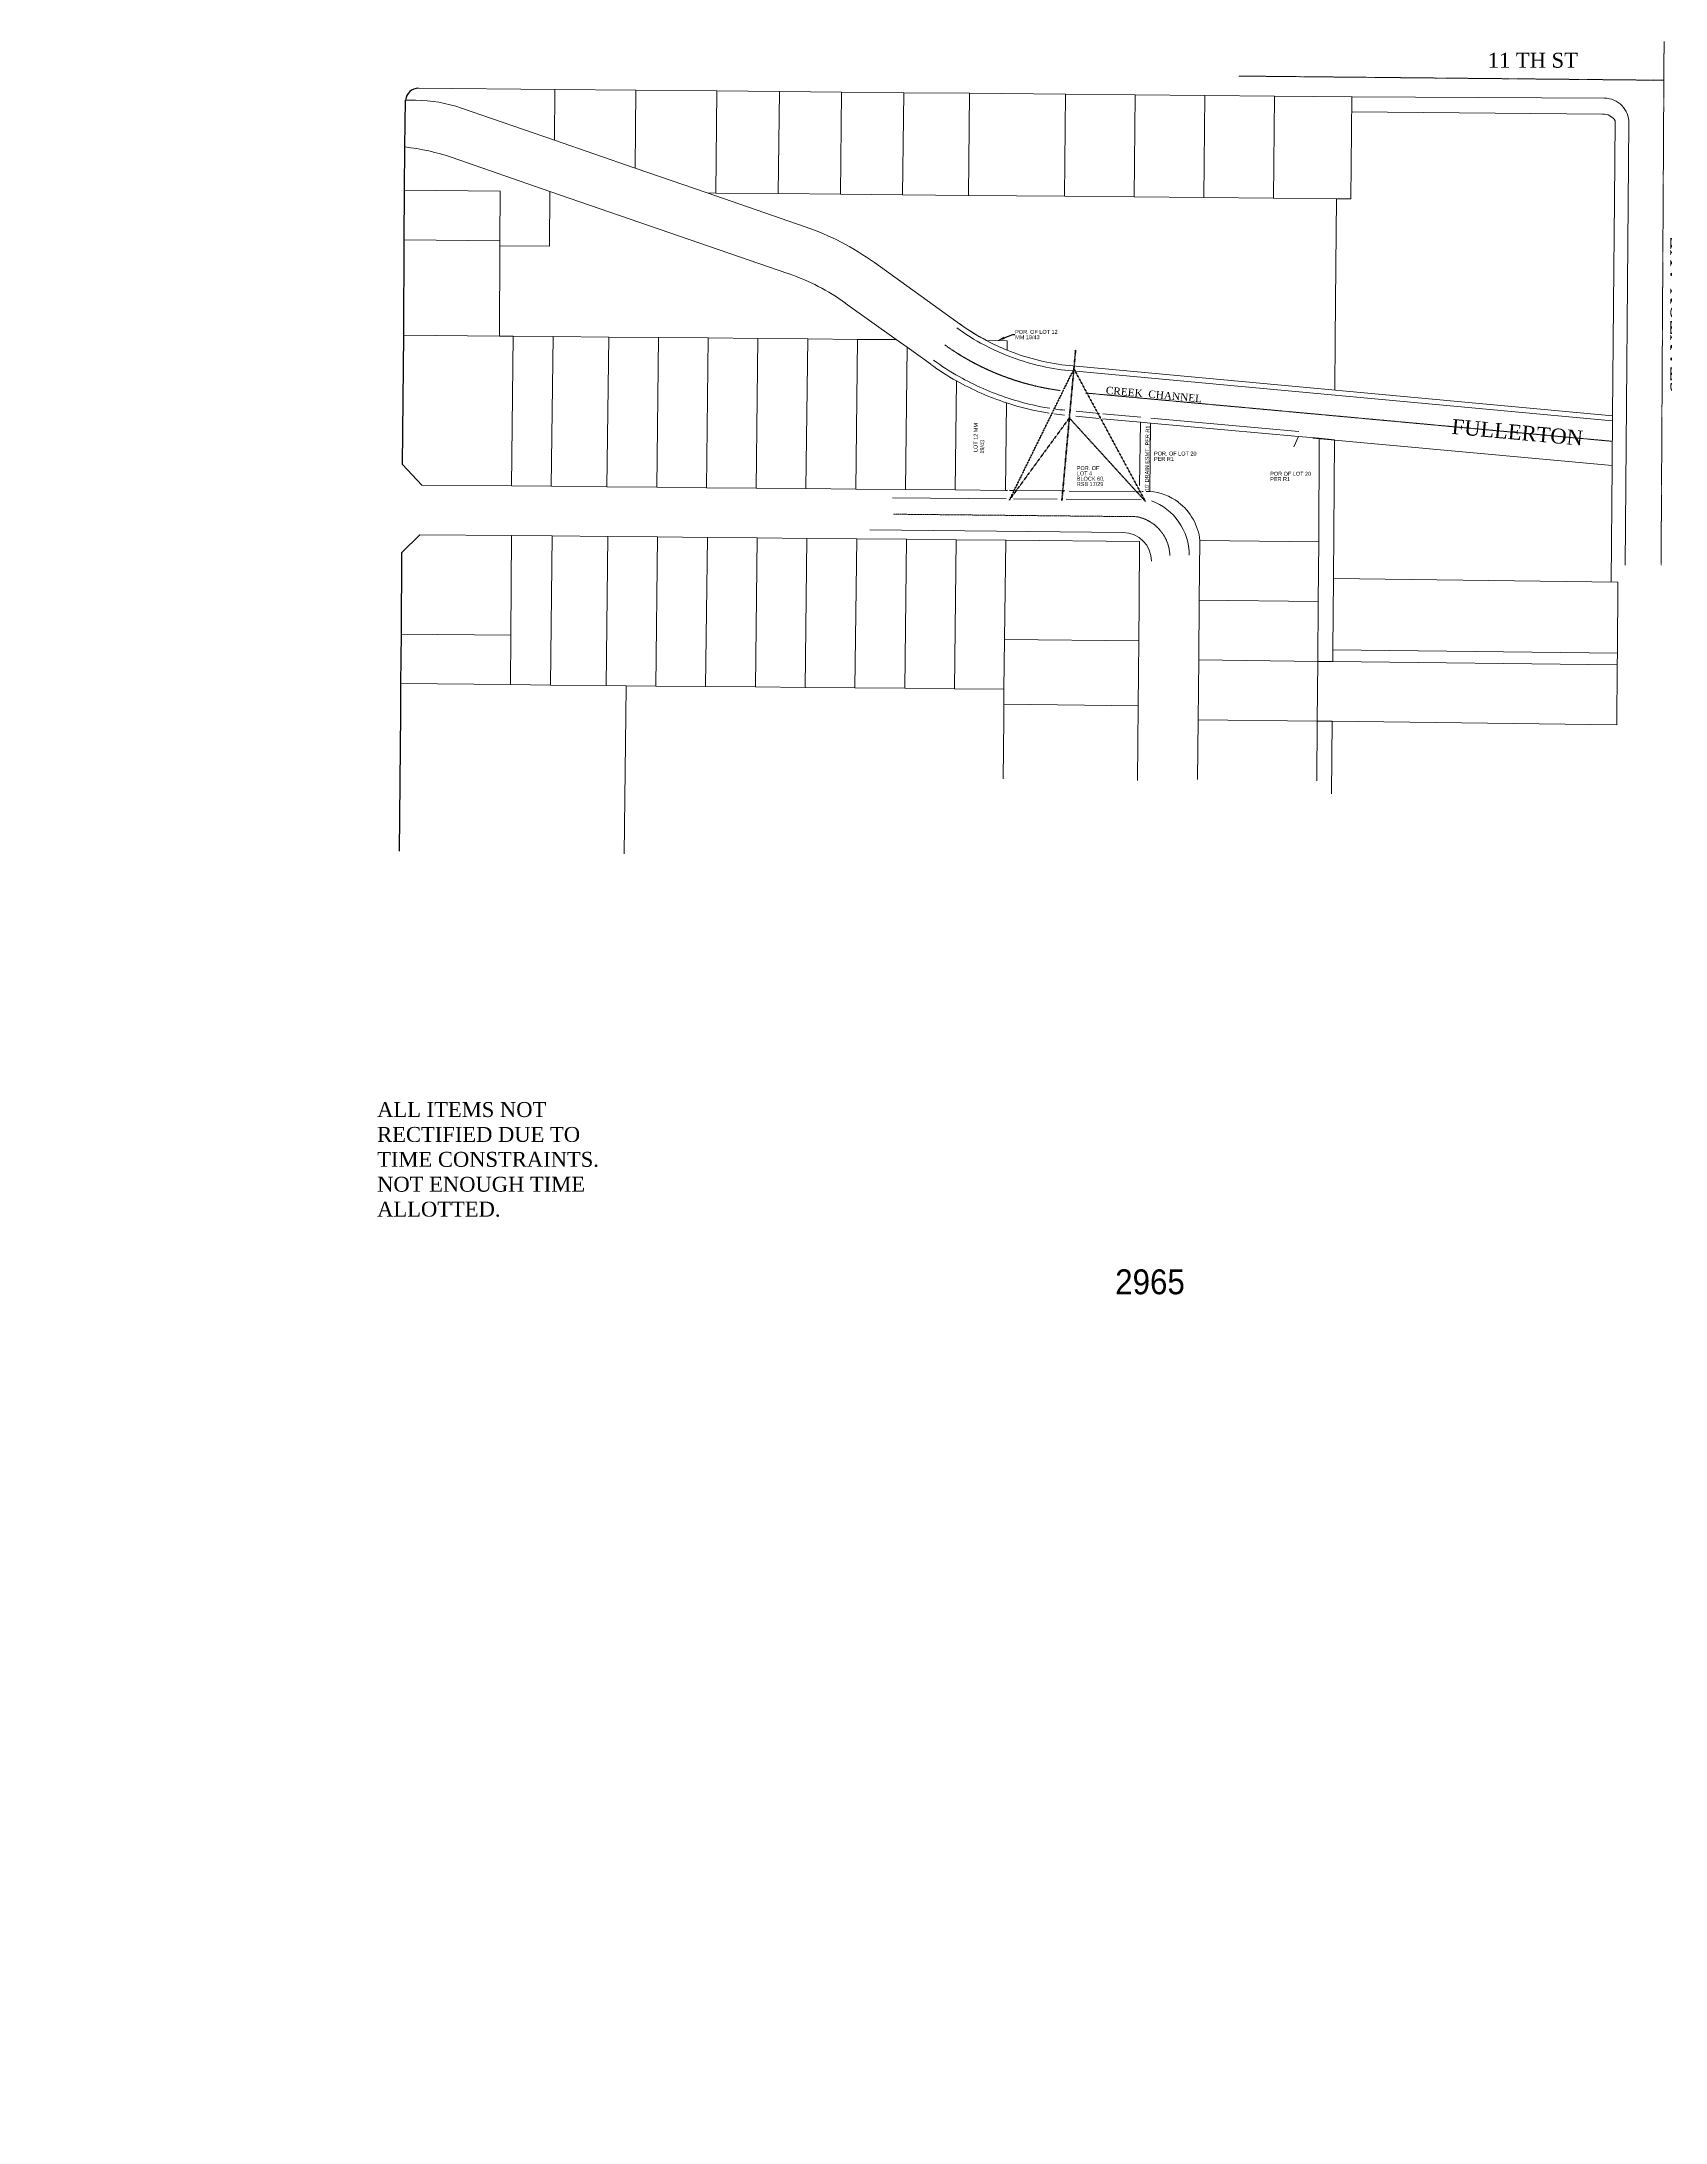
# Model space of a CAD drawing. Extents: x 0 to 6033622, y 0 to 2262275.
# Drawn here: x 6030676 to 6032307, y 2259850 to 2261940 of the extents above; entities that cross this region are included whole.
import ezdxf
from ezdxf import colors
from ezdxf.entities.mleader import LeaderData, LeaderLine
from ezdxf.math import Vec2, Vec3

# ---------------------------------------------------------------- set-up
doc = ezdxf.new("R2010")
doc.units = 21
doc.header["$MEASUREMENT"] = 0
for name, pattern in [('CENTER', [2, 1.25, -0.25, 0.25, -0.25]), ('CENTERX2', [4, 2.5, -0.5, 0.5, -0.5]), ('DASHED2', [0.375, 0.25, -0.125])]:
    doc.linetypes.add(name, pattern=pattern)
doc.layers.add('V-ANNO', color=7, linetype='Continuous')
doc.layers.add('V-NODE-MON', color=7, linetype='Continuous')
for name, color, linetype, lineweight in [('V-LINE-CNTR', 30, 'CENTER', 0), ('V-LINE-RTWY', 3, 'Continuous', 0), ('V-LINE-TIE', 5, 'DASHED2', 60), ('V-ROAD-TCC', 251, 'Continuous', 0)]:
    doc.layers.add(name, color=color, linetype=linetype, lineweight=lineweight)
doc.layers.add('V-QAQC-NOTE', color=1, linetype='Continuous', plot=False)
doc.styles.add('Century', font='CENTURY.TTF')
doc.styles.get("Standard").update_dxf_attribs({"font": 'arial.ttf'})
doc.styles.add('Street Dim', font='arial.ttf', dxfattribs={"width": 0.9, "height": 0.1})
doc.styles.add('SWISS', font='swissko.ttf', dxfattribs={"width": 0.95, "height": 0.1})

msp = doc.modelspace()

# ---------------------------------------------------------------- linework, layer by layer
at = {"layer": 'V-LINE-CNTR', "ltscale": 0.5}
for p, q in [((6032305.9, 2261940), (6032302.9, 2261413.9)), ((6032293.1, 2261901.3), (6031878.8, 2261905.4)), ((6032293.1, 2261901.3), (6031878.8, 2261905.4)), ((6032305.7, 2261901.2), (6032293.1, 2261901.3))]:
    msp.add_line(p, q, dxfattribs=at)
at = {"layer": 'V-LINE-CNTR', "ltscale": 0.3, "flags": 128}
msp.add_lwpolyline([(6031583.2, 2261635.5, 0.027607), (6031607, 2261620.3, 0.049014), (6031652.8, 2261600.2, 0.046508), (6031699.1, 2261589.6, 0.046508)], format="xyb", dxfattribs=at)
at = {"layer": 'V-LINE-CNTR', "ltscale": 0.5, "flags": 128}
msp.add_lwpolyline([(6031724.6, 2261587.1), (6032254, 2261538.6)], dxfattribs=at)
at = {"layer": 'V-LINE-CNTR', "color": 7, "linetype": 'CENTERX2', "ltscale": 0.3, "flags": 128}
msp.add_lwpolyline([(6031776.3, 2261462.9), (6031531.4, 2261465.4)], dxfattribs=at)
at = {"layer": 'V-LINE-CNTR', "color": 7, "linetype": 'CENTERX2', "ltscale": 0.2, "flags": 128}
msp.add_lwpolyline([(6031809.4, 2261423.8, 0.349319), (6031776.3, 2261462.9)], format="xyb", dxfattribs=at)
at = {"layer": 'V-LINE-CNTR', "ltscale": 0.3}
msp.add_arc((6031732.4, 2261843.1), 255.6, 236.4807, 257.119, dxfattribs=at)
at = {"layer": 'V-LINE-RTWY', "linetype": 'Continuous'}
for p, q in [((6031191.6, 2261891.9), (6031054.6, 2261893.2)), ((6031191.6, 2261891.9), (6031054.6, 2261893.2)), ((6031191.6, 2261891.9), (6031191.2, 2261840.9)), ((6031191.6, 2261891.9), (6031191.2, 2261840.9)), ((6031273, 2261891.2), (6031191.6, 2261891.9)), ((6031273, 2261891.2), (6031191.6, 2261891.9)), ((6031273, 2261891.2), (6031272.1, 2261813)), ((6031273, 2261891.2), (6031272.1, 2261813)), ((6031354.1, 2261890.5), (6031273, 2261891.2)), ((6031354.1, 2261890.5), (6031273, 2261891.2)), ((6031354.1, 2261890.5), (6031353.4, 2261787.9)), ((6031354.1, 2261890.5), (6031353.4, 2261787.9)), ((6031417.1, 2261889.9), (6031354.1, 2261890.5)), ((6031417.1, 2261889.9), (6031354.1, 2261890.5)), ((6031417.1, 2261889.9), (6031415.9, 2261787.4)), ((6031417.1, 2261889.9), (6031415.9, 2261787.4)), ((6031479.6, 2261889.3), (6031417.1, 2261889.9)), ((6031479.6, 2261889.3), (6031417.1, 2261889.9)), ((6031479.6, 2261889.3), (6031478.4, 2261786.8)), ((6031479.6, 2261889.3), (6031478.4, 2261786.8)), ((6031542.1, 2261888.7), (6031479.6, 2261889.3)), ((6031542.1, 2261888.7), (6031479.6, 2261889.3)), ((6031542.1, 2261888.7), (6031540.9, 2261786.2)), ((6031542.1, 2261888.7), (6031540.9, 2261786.2)), ((6031608.1, 2261888.1), (6031542.1, 2261888.7)), ((6031608.1, 2261888.1), (6031542.1, 2261888.7)), ((6031608.1, 2261888.1), (6031607.2, 2261785.6)), ((6031608.1, 2261888.1), (6031607.2, 2261785.6)), ((6031704.6, 2261887.2), (6031608.1, 2261888.1)), ((6031704.6, 2261887.2), (6031608.1, 2261888.1)), ((6031040.9, 2261834.2), (6031041.5, 2261881.3)), ((6031041.5, 2261881.3), (6031051.6, 2261881.2)), ((6031041.5, 2261881.3), (6031051.6, 2261881.2)), ((6031191.2, 2261840.9), (6031097.7, 2261873.2)), ((6031191.2, 2261840.9), (6031097.7, 2261873.2)), ((6031704.6, 2261887.2), (6031703.4, 2261784.7)), ((6031704.6, 2261887.2), (6031703.4, 2261784.7)), ((6031774.6, 2261886.6), (6031704.6, 2261887.2)), ((6031774.6, 2261886.6), (6031704.6, 2261887.2)), ((6031774.6, 2261886.6), (6031773.4, 2261784.1)), ((6031774.6, 2261886.6), (6031773.4, 2261784.1)), ((6031844.6, 2261885.9), (6031774.6, 2261886.6)), ((6031844.6, 2261885.9), (6031774.6, 2261886.6)), ((6031844.6, 2261885.9), (6031774.6, 2261886.6)), ((6031844.6, 2261885.9), (6031774.6, 2261886.6)), ((6031844.6, 2261885.9), (6031843.4, 2261783.4)), ((6031844.6, 2261885.9), (6031843.4, 2261783.4)), ((6031844.6, 2261885.9), (6031843.4, 2261783.4)), ((6031844.6, 2261885.9), (6031843.4, 2261783.4)), ((6031914.6, 2261885.3), (6031844.6, 2261885.9)), ((6031914.6, 2261885.3), (6031844.6, 2261885.9)), ((6031914.6, 2261885.3), (6031844.6, 2261885.9)), ((6031914.6, 2261885.3), (6031844.6, 2261885.9)), ((6031914.6, 2261885.3), (6031913.4, 2261782.8)), ((6031914.6, 2261885.3), (6031913.4, 2261782.8)), ((6031914.6, 2261885.3), (6031913.4, 2261782.8)), ((6031914.6, 2261885.3), (6031913.4, 2261782.8)), ((6031992.3, 2261884.6), (6031914.6, 2261885.3)), ((6031992.3, 2261884.6), (6031914.6, 2261885.3)), ((6031992.3, 2261884.6), (6031914.6, 2261885.3)), ((6031992.3, 2261884.6), (6031914.6, 2261885.3)), ((6031992.3, 2261884.6), (6031991.1, 2261782.1)), ((6031992.3, 2261884.6), (6031991.1, 2261782.1)), ((6031992.3, 2261884.6), (6031991.1, 2261782.1)), ((6031992.3, 2261884.6), (6031991.1, 2261782.1)), ((6032244, 2261867.2), (6031992.3, 2261869.5)), ((6032244, 2261867.2), (6031992.3, 2261869.5)), ((6032256, 2261779.6), (6032256.7, 2261860.5)), ((6031040.6, 2261790.8), (6031040.9, 2261834.2)), ((6031272.1, 2261813), (6031191.2, 2261840.9)), ((6031272.1, 2261813), (6031191.2, 2261840.9)), ((6031088.3, 2261823.6), (6031186.6, 2261789.6)), ((6031088.3, 2261823.6), (6031186.6, 2261789.6)), ((6031344.5, 2261788), (6031272.1, 2261813)), ((6031344.5, 2261788), (6031272.1, 2261813)), ((6031040.3, 2261740.8), (6031040.6, 2261790.8)), ((6031040.6, 2261790.8), (6031136.6, 2261789.9)), ((6031040.6, 2261790.8), (6031136.6, 2261789.9)), ((6031136.6, 2261789.9), (6031136.3, 2261739.9)), ((6031136.6, 2261789.9), (6031136.3, 2261739.9)), ((6031186.6, 2261789.6), (6031186.3, 2261734.5)), ((6031186.6, 2261789.6), (6031186.3, 2261734.5)), ((6031186.6, 2261789.6), (6031426.7, 2261706.8)), ((6031186.6, 2261789.6), (6031426.7, 2261706.8)), ((6031344.5, 2261788), (6031353.4, 2261787.9)), ((6031443.1, 2261754), (6031344.5, 2261788)), ((6031344.5, 2261788), (6031353.4, 2261787.9)), ((6031443.1, 2261754), (6031344.5, 2261788)), ((6031353.4, 2261787.9), (6031415.9, 2261787.4)), ((6031353.4, 2261787.9), (6031415.9, 2261787.4)), ((6031415.9, 2261787.4), (6031478.4, 2261786.8)), ((6031415.9, 2261787.4), (6031478.4, 2261786.8)), ((6031478.4, 2261786.8), (6031540.9, 2261786.2)), ((6031478.4, 2261786.8), (6031540.9, 2261786.2)), ((6031540.9, 2261786.2), (6031607.2, 2261785.6)), ((6031540.9, 2261786.2), (6031607.2, 2261785.6)), ((6031607.2, 2261785.6), (6031703.4, 2261784.7)), ((6031607.2, 2261785.6), (6031703.4, 2261784.7)), ((6031773.4, 2261784.1), (6031703.4, 2261784.7)), ((6031773.4, 2261784.1), (6031703.4, 2261784.7)), ((6031843.4, 2261783.4), (6031773.4, 2261784.1)), ((6031843.4, 2261783.4), (6031773.4, 2261784.1)), ((6031843.4, 2261783.4), (6031773.4, 2261784.1)), ((6031843.4, 2261783.4), (6031773.4, 2261784.1)), ((6031913.4, 2261782.8), (6031843.4, 2261783.4)), ((6031913.4, 2261782.8), (6031843.4, 2261783.4)), ((6031913.4, 2261782.8), (6031843.4, 2261783.4)), ((6031913.4, 2261782.8), (6031843.4, 2261783.4)), ((6031976.8, 2261782.2), (6031913.4, 2261782.8)), ((6031976.8, 2261782.2), (6031913.4, 2261782.8)), ((6031976.8, 2261782.2), (6031913.4, 2261782.8)), ((6031976.8, 2261782.2), (6031913.4, 2261782.8)), ((6031976.2, 2261714.4), (6031976.8, 2261782.2)), ((6031976.2, 2261714.4), (6031976.8, 2261782.2)), ((6031976.2, 2261714.4), (6031976.8, 2261782.2)), ((6031976.2, 2261714.4), (6031976.8, 2261782.2)), ((6031991.1, 2261782.1), (6031976.8, 2261782.2)), ((6031991.1, 2261782.1), (6031976.8, 2261782.2)), ((6031991.1, 2261782.1), (6031976.8, 2261782.2)), ((6031991.1, 2261782.1), (6031976.8, 2261782.2)), ((6032255.4, 2261711.8), (6032256, 2261779.6)), ((6031039.7, 2261645.1), (6031040.3, 2261740.8)), ((6031040.3, 2261740.8), (6031136.3, 2261739.9)), ((6031040.3, 2261740.8), (6031136.3, 2261739.9)), ((6031136.3, 2261735), (6031135.8, 2261644.3)), ((6031136.3, 2261735), (6031135.8, 2261644.3)), ((6031136.3, 2261739.9), (6031136.3, 2261735)), ((6031136.3, 2261739.9), (6031136.3, 2261735)), ((6031186.3, 2261734.5), (6031136.3, 2261735)), ((6031186.3, 2261734.5), (6031136.3, 2261735)), ((6031598.2, 2261656.5), (6031512.5, 2261718.1)), ((6031598.2, 2261656.5), (6031512.5, 2261718.1)), ((6031975.6, 2261641.1), (6031976.2, 2261714.4)), ((6031975.6, 2261641.1), (6031976.2, 2261714.4)), ((6031975.6, 2261641.1), (6031976.2, 2261714.4)), ((6031975.6, 2261641.1), (6031976.2, 2261714.4)), ((6032254.8, 2261638.4), (6032255.4, 2261711.8)), ((6031483.3, 2261677.4), (6031534.5, 2261640.7)), ((6031483.3, 2261677.4), (6031534.5, 2261640.7)), ((6031038.6, 2261515.2), (6031039.7, 2261645.1)), ((6031039.7, 2261645.1), (6031135.8, 2261644.3)), ((6031039.7, 2261645.1), (6031135.8, 2261644.3)), ((6031135.8, 2261644.3), (6031149.7, 2261644.1)), ((6031135.8, 2261644.3), (6031149.7, 2261644.1)), ((6031149.7, 2261644.1), (6031147.9, 2261493.9)), ((6031149.7, 2261644.1), (6031147.9, 2261493.9)), ((6031149.7, 2261644.1), (6031189.7, 2261643.8)), ((6031149.7, 2261644.1), (6031189.7, 2261643.8)), ((6031189.7, 2261643.8), (6031187.9, 2261493.5)), ((6031189.7, 2261643.8), (6031187.9, 2261493.5)), ((6031189.7, 2261643.8), (6031245.6, 2261643.3)), ((6031189.7, 2261643.8), (6031245.6, 2261643.3)), ((6031245.6, 2261643.3), (6031243.9, 2261493)), ((6031245.6, 2261643.3), (6031243.9, 2261493)), ((6031245.6, 2261643.3), (6031295.6, 2261642.8)), ((6031245.6, 2261643.3), (6031295.6, 2261642.8)), ((6031295.6, 2261642.8), (6031293.9, 2261492.5)), ((6031295.6, 2261642.8), (6031293.9, 2261492.5)), ((6031295.6, 2261642.8), (6031345.6, 2261642.4)), ((6031295.6, 2261642.8), (6031345.6, 2261642.4)), ((6031345.6, 2261642.4), (6031343.9, 2261492)), ((6031345.6, 2261642.4), (6031343.9, 2261492)), ((6031345.6, 2261642.4), (6031395.6, 2261641.9)), ((6031345.6, 2261642.4), (6031395.6, 2261641.9)), ((6031395.6, 2261641.9), (6031393.8, 2261491.6)), ((6031395.6, 2261641.9), (6031393.8, 2261491.6)), ((6031395.6, 2261641.9), (6031445.6, 2261641.5)), ((6031395.6, 2261641.9), (6031445.6, 2261641.5)), ((6031445.6, 2261641.5), (6031443.8, 2261491.1)), ((6031445.6, 2261641.5), (6031443.8, 2261491.1)), ((6031445.6, 2261641.5), (6031495.6, 2261641)), ((6031445.6, 2261641.5), (6031495.6, 2261641)), ((6031495.6, 2261641), (6031493.8, 2261490.6)), ((6031495.6, 2261641), (6031493.8, 2261490.6)), ((6031495.6, 2261641), (6031534.5, 2261640.7)), ((6031495.6, 2261641), (6031534.5, 2261640.7)), ((6031534.5, 2261640.7), (6031545.5, 2261633.1)), ((6031534.5, 2261640.7), (6031545.5, 2261633.1)), ((6031646, 2261639.6), (6031625.1, 2261639.8)), ((6031646, 2261639.6), (6031645.9, 2261630.2)), ((6031975.2, 2261590.4), (6031975.6, 2261641.1)), ((6031975.2, 2261590.4), (6031975.6, 2261641.1)), ((6031975.2, 2261590.4), (6031975.6, 2261641.1)), ((6031975.2, 2261590.4), (6031975.6, 2261641.1)), ((6032254.2, 2261564.5), (6032254.8, 2261638.4)), ((6031545.5, 2261633.1), (6031543.8, 2261490.2)), ((6031545.5, 2261633.1), (6031543.8, 2261490.2)), ((6031545.5, 2261633.1), (6031569.1, 2261615.9)), ((6031545.5, 2261633.1), (6031569.1, 2261615.9)), ((6031595.1, 2261599.2), (6031593.8, 2261489.7)), ((6031595.1, 2261599.2), (6031593.8, 2261489.7)), ((6032253.8, 2261559.3), (6031704.1, 2261610)), ((6032254.2, 2261564.3), (6031704.6, 2261614.9)), ((6031644.2, 2261489.2), (6031645.2, 2261577.2)), ((6031714.8, 2261563.7), (6031738.4, 2261561.6)), ((6031715.3, 2261568.7), (6031738.8, 2261566.5)), ((6031741.6, 2261561.3), (6031779.9, 2261557.8)), ((6031742.1, 2261566.3), (6031780.3, 2261562.8)), ((6031779.9, 2261557.8), (6031778.8, 2261494.2)), ((6031779.9, 2261557.8), (6031789.9, 2261556.9)), ((6031789.9, 2261556.9), (6031789.3, 2261488.1)), ((6031789.9, 2261556.9), (6031938.6, 2261543.5)), ((6031789.9, 2261556.9), (6031938.6, 2261543.5)), ((6031790.3, 2261561.9), (6031939, 2261548.4)), ((6031790.3, 2261561.9), (6031939, 2261548.4)), ((6032253.8, 2261514.4), (6032254.2, 2261564.5)), ((6031938.6, 2261543.5), (6031933.9, 2261533)), ((6031938.6, 2261543.5), (6031933.9, 2261533)), ((6031938.6, 2261543.5), (6031933.9, 2261533)), ((6031938.6, 2261543.5), (6031933.9, 2261533)), ((6031938.6, 2261543.5), (6031959.5, 2261541.6)), ((6031938.6, 2261543.5), (6031959.5, 2261541.6)), ((6031938.6, 2261543.5), (6031959.5, 2261541.6)), ((6031938.6, 2261543.5), (6031959.5, 2261541.6)), ((6031952.9, 2261541.6), (6032253.8, 2261514.4)), ((6031959.5, 2261541.6), (6031959, 2261437.6)), ((6031959.5, 2261541.6), (6031959, 2261437.6)), ((6031959.5, 2261541.6), (6031959, 2261437.6)), ((6031959.5, 2261541.6), (6031959, 2261437.6)), ((6031959.5, 2261541.6), (6031974.8, 2261540.2)), ((6031959.5, 2261541.6), (6031974.8, 2261540.2)), ((6031974.8, 2261540.2), (6031973.7, 2261400.7)), ((6031974.8, 2261540.2), (6031973.7, 2261400.7)), ((6031974.8, 2261540.2), (6031973.7, 2261400.7)), ((6031974.8, 2261540.2), (6031973.7, 2261400.7)), ((6031057.9, 2261494.7), (6031038.6, 2261515.2)), ((6031057.9, 2261494.7), (6031038.6, 2261515.2)), ((6032252.9, 2261397.3), (6032253.8, 2261514.4)), ((6031147.9, 2261493.9), (6031057.9, 2261494.7)), ((6031147.9, 2261493.9), (6031057.9, 2261494.7)), ((6031187.9, 2261493.5), (6031147.9, 2261493.9)), ((6031187.9, 2261493.5), (6031147.9, 2261493.9)), ((6031243.9, 2261493), (6031187.9, 2261493.5)), ((6031243.9, 2261493), (6031187.9, 2261493.5)), ((6031293.9, 2261492.5), (6031243.9, 2261493)), ((6031293.9, 2261492.5), (6031243.9, 2261493)), ((6031343.9, 2261492), (6031293.9, 2261492.5)), ((6031343.9, 2261492), (6031293.9, 2261492.5)), ((6031393.8, 2261491.6), (6031343.9, 2261492)), ((6031393.8, 2261491.6), (6031343.9, 2261492)), ((6031443.8, 2261491.1), (6031393.8, 2261491.6)), ((6031443.8, 2261491.1), (6031393.8, 2261491.6)), ((6031493.8, 2261490.6), (6031443.8, 2261491.1)), ((6031493.8, 2261490.6), (6031443.8, 2261491.1)), ((6031543.8, 2261490.2), (6031493.8, 2261490.6)), ((6031543.8, 2261490.2), (6031493.8, 2261490.6)), ((6031593.8, 2261489.7), (6031543.8, 2261490.2)), ((6031593.8, 2261489.7), (6031543.8, 2261490.2)), ((6031644.2, 2261489.2), (6031593.8, 2261489.7)), ((6031646.3, 2261489.2), (6031644.2, 2261489.2)), ((6031652, 2261489.2), (6031648.2, 2261489.2)), ((6031654.4, 2261489.1), (6031653.7, 2261489.1)), ((6031700.9, 2261488.7), (6031656.3, 2261489.1)), ((6031703.9, 2261488.7), (6031702.8, 2261488.7)), ((6031774.3, 2261488), (6031708.4, 2261488.6)), ((6031778.4, 2261487.9), (6031776.8, 2261487.9)), ((6031037.8, 2261426.9), (6031056, 2261444.7)), ((6031037.8, 2261426.9), (6031056, 2261444.7)), ((6031056, 2261444.7), (6031148, 2261443.9)), ((6031056, 2261444.7), (6031148, 2261443.9)), ((6031147.2, 2261343.9), (6031148, 2261443.9)), ((6031147.2, 2261343.9), (6031148, 2261443.9)), ((6031148, 2261443.9), (6031188.8, 2261443.5)), ((6031148, 2261443.9), (6031188.8, 2261443.5)), ((6031187.1, 2261293.8), (6031188.8, 2261443.5)), ((6031187.1, 2261293.8), (6031188.8, 2261443.5)), ((6031188.8, 2261443.5), (6031244.8, 2261443)), ((6031188.8, 2261443.5), (6031244.8, 2261443)), ((6031243.1, 2261293.3), (6031244.8, 2261443)), ((6031243.1, 2261293.3), (6031244.8, 2261443)), ((6031244.8, 2261443), (6031294.8, 2261442.5)), ((6031244.8, 2261443), (6031294.8, 2261442.5)), ((6031293.1, 2261292.8), (6031294.8, 2261442.5)), ((6031293.1, 2261292.8), (6031294.8, 2261442.5)), ((6031294.8, 2261442.5), (6031344.8, 2261442)), ((6031294.8, 2261442.5), (6031344.8, 2261442)), ((6031343, 2261292.4), (6031344.8, 2261442)), ((6031343, 2261292.4), (6031344.8, 2261442)), ((6031344.8, 2261442), (6031394.8, 2261441.6)), ((6031344.8, 2261442), (6031394.8, 2261441.6)), ((6031393, 2261291.9), (6031394.8, 2261441.6)), ((6031393, 2261291.9), (6031394.8, 2261441.6)), ((6031394.8, 2261441.6), (6031444.8, 2261441.1)), ((6031394.8, 2261441.6), (6031444.8, 2261441.1)), ((6031443, 2261291.5), (6031444.8, 2261441.1)), ((6031443, 2261291.5), (6031444.8, 2261441.1)), ((6031444.8, 2261441.1), (6031494.8, 2261440.6)), ((6031444.8, 2261441.1), (6031494.8, 2261440.6)), ((6031493, 2261291), (6031494.8, 2261440.6)), ((6031493, 2261291), (6031494.8, 2261440.6)), ((6031494.8, 2261440.6), (6031544.8, 2261440.2)), ((6031494.8, 2261440.6), (6031544.8, 2261440.2)), ((6031543, 2261290.6), (6031544.8, 2261440.2)), ((6031543, 2261290.6), (6031544.8, 2261440.2)), ((6031544.8, 2261440.2), (6031594.8, 2261439.7)), ((6031544.8, 2261440.2), (6031594.8, 2261439.7)), ((6031593, 2261290.1), (6031594.8, 2261439.7)), ((6031593, 2261290.1), (6031594.8, 2261439.7)), ((6031594.8, 2261439.7), (6031644.5, 2261439.2)), ((6031594.8, 2261439.7), (6031644.5, 2261439.2)), ((6031644.5, 2261439.2), (6031643.3, 2261339.7)), ((6031644.5, 2261439.2), (6031643.3, 2261339.7)), ((6031778.9, 2261438), (6031644.5, 2261439.2)), ((6031778.9, 2261438), (6031644.5, 2261439.2)), ((6031778.9, 2261438), (6031778.4, 2261378)), ((6031778.9, 2261438), (6031778.4, 2261378)), ((6031839, 2261379), (6031839.6, 2261439)), ((6031839, 2261379), (6031839.6, 2261439)), ((6031839, 2261379), (6031839.6, 2261439)), ((6031839, 2261379), (6031839.6, 2261439)), ((6031839.6, 2261439), (6031959, 2261437.6)), ((6031839.6, 2261439), (6031959, 2261437.6)), ((6031839.6, 2261439), (6031959, 2261437.6)), ((6031839.6, 2261439), (6031959, 2261437.6)), ((6031959, 2261437.6), (6031958.5, 2261377.6)), ((6031959, 2261437.6), (6031958.5, 2261377.6)), ((6031959, 2261437.6), (6031958.5, 2261377.6)), ((6031959, 2261437.6), (6031958.5, 2261377.6)), ((6031037.3, 2261344.9), (6031037.8, 2261426.9)), ((6031973.7, 2261400.7), (6031973.1, 2261329.1)), ((6031973.7, 2261400.7), (6031973.1, 2261329.1)), ((6031973.7, 2261400.7), (6031973.1, 2261329.1)), ((6031973.7, 2261400.7), (6031973.1, 2261329.1)), ((6031973.7, 2261400.7), (6032259.5, 2261397.3)), ((6031973.7, 2261400.7), (6032259.5, 2261397.3)), ((6031973.7, 2261400.7), (6032259.5, 2261397.3)), ((6031973.7, 2261400.7), (6032259.5, 2261397.3)), ((6032259, 2261325.7), (6032259.5, 2261397.3)), ((6032259, 2261325.7), (6032259.5, 2261397.3)), ((6031778.1, 2261338.1), (6031778.4, 2261378)), ((6031778.1, 2261338.1), (6031778.4, 2261378)), ((6031838.5, 2261319), (6031839, 2261379)), ((6031838.5, 2261319), (6031839, 2261379)), ((6031838.5, 2261319), (6031839, 2261379)), ((6031838.5, 2261319), (6031839, 2261379)), ((6031839, 2261379), (6031958.5, 2261377.6)), ((6031839, 2261379), (6031958.5, 2261377.6)), ((6031839, 2261379), (6031958.5, 2261377.6)), ((6031839, 2261379), (6031958.5, 2261377.6)), ((6031958.5, 2261377.6), (6031958, 2261317.6)), ((6031958.5, 2261377.6), (6031958, 2261317.6)), ((6031958.5, 2261377.6), (6031958, 2261317.6)), ((6031958.5, 2261377.6), (6031958, 2261317.6)), ((6031036.9, 2261295.2), (6031037.3, 2261344.9)), ((6031037.3, 2261344.9), (6031147.2, 2261343.9)), ((6031037.3, 2261344.9), (6031147.2, 2261343.9)), ((6031147.1, 2261294.2), (6031147.2, 2261343.9)), ((6031147.1, 2261294.2), (6031147.2, 2261343.9)), ((6031643.3, 2261339.7), (6031642.7, 2261289.7)), ((6031643.3, 2261339.7), (6031642.7, 2261289.7)), ((6031643.3, 2261339.7), (6031778.1, 2261338.1)), ((6031643.3, 2261339.7), (6031778.1, 2261338.1)), ((6031777.6, 2261273.1), (6031778.1, 2261338.1)), ((6031777.6, 2261273.1), (6031778.1, 2261338.1)), ((6031973.1, 2261329.1), (6031973, 2261317.4)), ((6031973.1, 2261329.1), (6031973, 2261317.4)), ((6031973.1, 2261329.1), (6031973, 2261317.4)), ((6031973.1, 2261329.1), (6031973, 2261317.4)), ((6031973.1, 2261329.1), (6032259, 2261325.7)), ((6031973.1, 2261329.1), (6032259, 2261325.7)), ((6031973.1, 2261329.1), (6032259, 2261325.7)), ((6031973.1, 2261329.1), (6032259, 2261325.7)), ((6032258.9, 2261314), (6032259, 2261325.7)), ((6032258.9, 2261314), (6032259, 2261325.7)), ((6031837.9, 2261259), (6031838.5, 2261319)), ((6031837.9, 2261259), (6031838.5, 2261319)), ((6031837.9, 2261259), (6031838.5, 2261319)), ((6031837.9, 2261259), (6031838.5, 2261319)), ((6031838.5, 2261319), (6031958, 2261317.6)), ((6031838.5, 2261319), (6031958, 2261317.6)), ((6031838.5, 2261319), (6031958, 2261317.6)), ((6031838.5, 2261319), (6031958, 2261317.6)), ((6031958, 2261317.6), (6031957.5, 2261257.6)), ((6031958, 2261317.6), (6031957.5, 2261257.6)), ((6031958, 2261317.6), (6031957.5, 2261257.6)), ((6031958, 2261317.6), (6031957.5, 2261257.6)), ((6031958, 2261317.6), (6031973, 2261317.4)), ((6031958, 2261317.6), (6031973, 2261317.4)), ((6031958, 2261317.6), (6031973, 2261317.4)), ((6031958, 2261317.6), (6031973, 2261317.4)), ((6031973, 2261317.4), (6032258.9, 2261314)), ((6031973, 2261317.4), (6032258.9, 2261314)), ((6031973, 2261317.4), (6032258.9, 2261314)), ((6031973, 2261317.4), (6032258.9, 2261314)), ((6032258.9, 2261314), (6032258.4, 2261254)), ((6032258.9, 2261314), (6032258.4, 2261254)), ((6031036.7, 2261265.2), (6031036.9, 2261295.2)), ((6031147.1, 2261294.2), (6031036.9, 2261295.2)), ((6031147.1, 2261294.2), (6031036.9, 2261295.2)), ((6031187.1, 2261293.8), (6031147.1, 2261294.2)), ((6031187.1, 2261293.8), (6031147.1, 2261294.2)), ((6031243.1, 2261293.3), (6031187.1, 2261293.8)), ((6031243.1, 2261293.3), (6031187.1, 2261293.8)), ((6031263.2, 2261293.1), (6031243.1, 2261293.3)), ((6031263.2, 2261293.1), (6031243.1, 2261293.3)), ((6031262.9, 2261263.1), (6031263.2, 2261293.1)), ((6031262.9, 2261263.1), (6031263.2, 2261293.1)), ((6031293.1, 2261292.8), (6031263.2, 2261293.1)), ((6031293.1, 2261292.8), (6031263.2, 2261293.1)), ((6031343, 2261292.4), (6031293.1, 2261292.8)), ((6031343, 2261292.4), (6031293.1, 2261292.8)), ((6031393, 2261291.9), (6031343, 2261292.4)), ((6031393, 2261291.9), (6031343, 2261292.4)), ((6031443, 2261291.5), (6031393, 2261291.9)), ((6031443, 2261291.5), (6031393, 2261291.9)), ((6031493, 2261291), (6031443, 2261291.5)), ((6031493, 2261291), (6031443, 2261291.5)), ((6031543, 2261290.6), (6031493, 2261291)), ((6031543, 2261290.6), (6031493, 2261291)), ((6031593, 2261290.1), (6031543, 2261290.6)), ((6031593, 2261290.1), (6031543, 2261290.6)), ((6031642.7, 2261289.7), (6031593, 2261290.1)), ((6031642.7, 2261289.7), (6031593, 2261290.1)), ((6031642.6, 2261274.7), (6031642.7, 2261289.7)), ((6031642.6, 2261274.7), (6031642.7, 2261289.7)), ((6031035.6, 2261126.9), (6031036.7, 2261265.2)), ((6031261.2, 2261124.2), (6031262.9, 2261263.1)), ((6031261.2, 2261124.2), (6031262.9, 2261263.1)), ((6031642.5, 2261259.7), (6031642.6, 2261274.7)), ((6031642.5, 2261259.7), (6031642.6, 2261274.7)), ((6031642.6, 2261274.7), (6031777.6, 2261273.1)), ((6031642.6, 2261274.7), (6031777.6, 2261273.1)), ((6031777, 2261198.1), (6031777.6, 2261273.1)), ((6031777, 2261198.1), (6031777.6, 2261273.1)), ((6031642, 2261199.7), (6031642.5, 2261259.7)), ((6031642, 2261199.7), (6031642.5, 2261259.7)), ((6031837.3, 2261199), (6031837.9, 2261259)), ((6031837.3, 2261199), (6031837.9, 2261259)), ((6031837.3, 2261199), (6031837.9, 2261259)), ((6031837.3, 2261199), (6031837.9, 2261259)), ((6031837.9, 2261259), (6031957.5, 2261257.6)), ((6031837.9, 2261259), (6031957.5, 2261257.6)), ((6031837.9, 2261259), (6031957.5, 2261257.6)), ((6031837.9, 2261259), (6031957.5, 2261257.6)), ((6031957, 2261197.6), (6031957.5, 2261257.6)), ((6031957, 2261197.6), (6031957.5, 2261257.6)), ((6031957, 2261197.6), (6031957.5, 2261257.6)), ((6031957, 2261197.6), (6031957.5, 2261257.6)), ((6031957.5, 2261257.6), (6031972.5, 2261257.4)), ((6031957.5, 2261257.6), (6031972.5, 2261257.4)), ((6031957.5, 2261257.6), (6031972.5, 2261257.4)), ((6031957.5, 2261257.6), (6031972.5, 2261257.4)), ((6031972.5, 2261257.4), (6031971.9, 2261184.4)), ((6031972.5, 2261257.4), (6031971.9, 2261184.4)), ((6031972.5, 2261257.4), (6031971.9, 2261184.4)), ((6031972.5, 2261257.4), (6031971.9, 2261184.4)), ((6031972.5, 2261257.4), (6032258.4, 2261254)), ((6031972.5, 2261257.4), (6032258.4, 2261254)), ((6031972.5, 2261257.4), (6032258.4, 2261254)), ((6031972.5, 2261257.4), (6032258.4, 2261254))]:
    msp.add_line(p, q, dxfattribs=at)
at = {"layer": 'V-LINE-RTWY', "color": 9, "linetype": 'Continuous', "lineweight": 30}
for p, q in [((6031040.9, 2261834.2), (6031041.5, 2261881.3)), ((6031040.6, 2261790.8), (6031040.9, 2261834.2)), ((6031040.3, 2261740.8), (6031040.6, 2261790.8)), ((6031039.7, 2261645.1), (6031040.3, 2261740.8)), ((6031038.6, 2261515.2), (6031039.7, 2261645.1)), ((6031037.3, 2261344.9), (6031037.8, 2261426.9)), ((6031036.9, 2261295.2), (6031037.3, 2261344.9)), ((6031036.7, 2261265.2), (6031036.9, 2261295.2)), ((6031035.6, 2261126.9), (6031036.7, 2261265.2))]:
    msp.add_line(p, q, dxfattribs=at)
at = {"layer": 'V-LINE-RTWY', "color": 3, "linetype": 'Continuous', "lineweight": 0, "extrusion": (0, 0, -1)}
for points in [[(-6031704, 2261610, 0.066232), (-6031644, 2261625.5, 0.024865), (-6031622.8, 2261635.4, 0.03437), (-6031595.3, 2261652.4, 0.03437)], [(-6031704.6, 2261614.9, 0.066232), (-6031645.9, 2261630.2, 0.024865), (-6031625.1, 2261639.8, 0.03437), (-6031598.2, 2261656.5)]]:
    msp.add_lwpolyline(points, format="xyb", dxfattribs=at)
at = {"layer": 'V-LINE-RTWY', "color": 92, "linetype": 'Continuous', "lineweight": 30}
msp.add_arc((6031054.6, 2261880.1), 13.1, 89.7851, 174.9868, dxfattribs=at)
msp.add_arc((6031054.6, 2261880.1), 13.1, 89.7851, 174.9868, dxfattribs=at)
at = {"layer": 'V-LINE-RTWY', "linetype": 'Continuous'}
for centre, radius, start, end in [((6031050.3, 2261736), 145.2, 70.9225, 89.4661), ((6031050.3, 2261736), 145.2, 70.9225, 89.4661), ((6032244.6, 2261852.8), 14.4, 32.0624, 92.4821), ((6031355, 2261498.8), 270, 54.3007, 70.96), ((6031355, 2261498.8), 270, 54.3007, 70.96), ((6031355, 2261498.8), 220, 54.3007, 70.96), ((6031355, 2261498.8), 220, 54.3007, 70.96), ((6031732.7, 2261843.6), 280.4, 234.3069, 240.6324), ((6031732.7, 2261843.6), 280.4, 234.3069, 240.6324), ((6031732.7, 2261843.6), 275.4, 234.3069, 240.6324), ((6031732.4, 2261843.1), 279.8, 240.631, 251.8553), ((6031732.4, 2261843.1), 274.8, 240.631, 251.8553), ((6031732.5, 2261843.3), 280, 251.8507, 260.8687), ((6031732.5, 2261843.3), 275, 251.8507, 260.8687), ((6031732.5, 2261843.3), 280, 261.8779, 264.052), ((6031732.5, 2261843.3), 275, 261.8779, 264.052), ((6031783.8, 2261452.5), 35.8, 91.8921, 94.0783), ((6031786.1, 2261452.9), 35.4, 84.7925, 90.8783), ((6031785.3, 2261433.7), 54.6, 53.234, 85.7286), ((6031785.2, 2261433.6), 54.6, 5.6671, 53.265), ((6031785.2, 2261433.6), 54.6, 5.6671, 53.265)]:
    msp.add_arc(centre, radius, start, end, dxfattribs=at)
at = {"layer": 'V-LINE-RTWY', "linetype": 'Continuous', "extrusion": (0, 0, -1)}
for centre, radius, start, end in [((-6031016.5, 2261615.6), 220, 96.381, 109.0409), ((-6031016.5, 2261615.6), 220, 96.381, 109.0409), ((-6031732.5, 2261843.3), 230, 297.8241, 305.6981), ((-6031732.7, 2261843.7), 230.5, 292.1225, 297.82)]:
    msp.add_arc(centre, radius, start, end, dxfattribs=at)
at = {"layer": 'V-LINE-TIE', "color": 7, "ltscale": 0.36}
for p, q in [((6031713, 2261611.4), (6031714.7, 2261630.6)), ((6031713, 2261611.4), (6031714.7, 2261630.6)), ((6031713, 2261611.4), (6031648.1, 2261479.5)), ((6031713, 2261611.4), (6031648.1, 2261479.5)), ((6031713, 2261611.4), (6031708.4, 2261562)), ((6031784.8, 2261478.3), (6031713, 2261611.4)), ((6031784.8, 2261478.3), (6031713, 2261611.4)), ((6031708.4, 2261562), (6031648.1, 2261479.5)), ((6031708.4, 2261562), (6031648.1, 2261479.5)), ((6031708.4, 2261562), (6031700.9, 2261479)), ((6031708.4, 2261562), (6031700.9, 2261479)), ((6031784.8, 2261478.3), (6031708.4, 2261562)), ((6031784.8, 2261478.3), (6031708.4, 2261562))]:
    msp.add_line(p, q, dxfattribs=at)
at = {"layer": 'V-ROAD-TCC', "flags": 128}
msp.add_lwpolyline([(6031993, 2261884.4), (6032246.1, 2261883.2, -0.417681), (6032270.5, 2261858.2), (6032266.7, 2261414.3)], format="xyb", dxfattribs=at)
at = {"layer": 'V-ROAD-TCC'}
for points in [[(6031644.9, 2261480.9), (6031530.6, 2261481.8)], [(6031696.3, 2261480.5), (6031652.4, 2261480.8)], [(6031780.7, 2261479.9), (6031705.3, 2261480.4)]]:
    msp.add_lwpolyline(points, dxfattribs=at)
for points in [[(6031828.9, 2261424.2, 0.313034), (6031790.9, 2261478.9, 0.334913)], [(6031791, 2261418.1, 0.408739), (6031762.5, 2261447.1), (6031508, 2261449.6)]]:
    msp.add_lwpolyline(points, format="xyb", dxfattribs=at)

# ---------------------------------------------------------------- texts
at = {"layer": 'V-ANNO', "ltscale": 0.3, "char_height": 4, "attachment_point": 1, "style": 'SWISS'}
for s, insert, width in [('\\pxsm0.8;POR. OF LOT 12 \\P\\ps*;MM 19/43', (6031654, 2261650.5), 45.248), ('\\pxsm0.8;POR. OF LOT 4 \\PBLOCK 60, RSB 17/29', (6031715.9, 2261513.7), 32.836), ('\\pxsm0.8;POR. OF LOT 20 \\PPER R1', (6031793.5, 2261528.3), 47.904), ('\\pxsm0.8;POR. OF LOT 20 \\PPER R1', (6031793.5, 2261528.3), 47.904), ('\\pxsm0.8;POR OF LOT 20 \\PPER R1', (6031910.2, 2261508), 47.904), ('\\pxsm0.8;POR OF LOT 20 \\PPER R1', (6031910.2, 2261508), 47.904)]:
    msp.add_mtext(s, dxfattribs=dict(at, insert=insert, width=width))
at = {"layer": 'V-ANNO', "ltscale": 0.3, "attachment_point": 1}
for s, insert, char_height, width, rotation, style in [('{\\fCentury|b0|i0|c0|p18;\\W1;CREEK  CHANNEL}', (6031745.5, 2261593.7), 7.5, 97.328, 354.9131, 'Street Dim'), (' LOT 12 MM 19/43', (6031612.1, 2261526.3), 4, 29.904, 89.3223, 'SWISS'), ("\\pxsm0.8;10' DRAIN ESMT. PER R1", (6031784.2, 2261488.6), 4, 81.018, 89.1864, 'SWISS')]:
    msp.add_mtext(s, dxfattribs=dict(at, insert=insert, char_height=char_height, width=width, rotation=rotation, style=style))
at = {"layer": 'V-LINE-CNTR', "ltscale": 0.3, "insert": (6031745.5, 2261593.7), "char_height": 7.5, "width": 97.328, "attachment_point": 1, "rotation": 354.9131, "style": 'Street Dim'}
msp.add_mtext('{\\fCentury|b0|i0|c0|p18;\\W1;CREEK  CHANNEL}', dxfattribs=at)
at = {"layer": 'V-QAQC-NOTE', "ltscale": 0.3, "insert": (6031754.5, 2260707), "char_height": 25, "width": 202.589, "attachment_point": 1, "style": 'Street Dim'}
msp.add_mtext('2965', dxfattribs=at)

# ---------------------------------------------------------------- leaders
at = {"layer": 'V-ANNO', "color": 0, "ltscale": 0.3}
ml = msp.add_multileader_mtext('Standard', dxfattribs=at)
ml.set_content('{\\fCentury|b0|i0|c0|p18;11 TH ST}')
ml.set_leader_properties(color=256, linetype='ByLayer', lineweight=-1)
ml.build(insert=Vec2(0, 0))
ml.multileader.update_dxf_attribs({"text_right_attachment_type": 6, "dogleg_length": 0.36, "arrow_head_size": 0.12})
ctx = ml.context
ctx.base_point, ctx.char_height, ctx.arrow_head_size, ctx.landing_gap_size, ctx.plane_origin = Vec3(6032128.6, 2261917.6), 15, 0.12, 0.09, Vec3(6032207.2, 2261896.9)
ctx.right_attachment = 6
notes = []
notes.append((ctx, [(0, (0, 0, 0), (0, 0), (1, 0), 1, [])]))
ctx.mtext.insert, ctx.mtext.width, ctx.mtext.defined_height, ctx.mtext.flow_direction = Vec3(6032128.7, 2261928.8), 153.256, 28.1, 5
ml = msp.add_multileader_mtext('Standard', dxfattribs=at)
ml.set_content('{\\fCentury|b0|i0|c0|p18;STANTON AVE}')
ml.set_leader_properties(color=256, linetype='ByLayer', lineweight=-1)
ml.build(insert=Vec2(0, 0))
ml.multileader.update_dxf_attribs({"text_right_attachment_type": 6, "dogleg_length": 0.36, "arrow_head_size": 0.12})
ctx = ml.context
ctx.base_point, ctx.char_height, ctx.arrow_head_size, ctx.landing_gap_size, ctx.plane_origin, ctx.plane_x_axis, ctx.plane_y_axis = Vec3(6032322.5, 2261586.7), 15, 0.12, 0.09, Vec3(6032275.7, 2261762.7), Vec3(0, 1), Vec3(-1, 0)
ctx.right_attachment = 6
notes.append((ctx, [(0, (0, 0, 0), (0, 0), (1, 0), 1, [])]))
ctx.mtext.insert, ctx.mtext.text_direction, ctx.mtext.rotation, ctx.mtext.width, ctx.mtext.defined_height, ctx.mtext.flow_direction = Vec3(6032312.3, 2261586.8), Vec3(0, 1), 1.570796, 261.486, 30.8, 5
ml = msp.add_multileader_mtext('Standard', dxfattribs=at)
ml.set_content('{\\fCentury|b0|i0|c0|p18;ALL ITEMS NOT RECTIFIED DUE TO TIME CONSTRAINTS. NOT ENOUGH TIME ALLOTTED.}')
ml.set_leader_properties(color=256, linetype='ByLayer', lineweight=-1)
ml.build(insert=Vec2(0, 0))
ml.multileader.update_dxf_attribs({"text_right_attachment_type": 6, "dogleg_length": 0.36, "arrow_head_size": 0.12})
ctx = ml.context
ctx.base_point, ctx.char_height, ctx.arrow_head_size, ctx.landing_gap_size, ctx.plane_origin = Vec3(6031012.9, 2260867.4), 15, 0.12, 0.09, Vec3(6030976.5, 2261051)
ctx.right_attachment = 6
notes.append((ctx, [(0, (0, 0, 0), (0, 0), (1, 0), 1, [])]))
ctx.mtext.insert, ctx.mtext.width, ctx.mtext.defined_height, ctx.mtext.flow_direction = Vec3(6031013, 2260875), 261.486, 30.8, 5
at = {"layer": 'V-NODE-MON', "ltscale": 0.3}
ml = msp.add_multileader_mtext('Standard', dxfattribs=at)
ml.set_content('', color=256)
ml.set_leader_properties(color=256, linetype='ByLayer', lineweight=-1)
ml.build(insert=Vec2(0, 0))
ml.multileader.update_dxf_attribs({"text_right_attachment_type": 6, "dogleg_length": 0.36, "arrow_head_size": 7.5})
ctx = ml.context
ctx.base_point, ctx.char_height, ctx.arrow_head_size, ctx.landing_gap_size, ctx.plane_origin = Vec3(6031653.6, 2261645.8), 0.18, 7.5, 0.09, Vec3(6031639.5, 2261655.9)
ctx.right_attachment = 6
notes.append((ctx, [(0, (1, 1, 0), (6031651.5, 2261645.8), (1, 0), 2.04, [(0, [(6031636.1, 2261639.7)], 0, [])])]))
ctx.mtext.insert, ctx.mtext.flow_direction = Vec3(6031653.6, 2261645.9), 5
for ctx, leaders in notes:
    for number, flags, end, landing, length, lines in leaders:
        leader = LeaderData()
        leader.index, (leader.has_last_leader_line, leader.has_dogleg_vector, leader.attachment_direction) = number, flags
        leader.last_leader_point, leader.dogleg_vector, leader.dogleg_length = Vec3(end), Vec3(landing), length
        for number, points, colour, breaks in lines:
            line = LeaderLine()
            line.index, line.vertices, line.color, line.breaks = number, Vec3.list(points), colors.encode_raw_color(colour), breaks
            leader.lines.append(line)
        ctx.leaders.append(leader)

# ---------------------------------------------------------------- next in the draw order: texts
at = {"layer": 'V-ANNO', "color": 0, "ltscale": 0.3, "insert": (6032093.4, 2261561.1), "char_height": 15, "attachment_point": 1, "rotation": 354.7897, "style": 'Century', "bg_fill": 3, "box_fill_scale": 1.2, "bg_fill_color": 256, "bg_fill_transparency": 0}
msp.add_mtext_dynamic_manual_height_columns('FULLERTON', width=131.835, gutter_width=50, heights=[11.3], dxfattribs=at)

# ---------------------------------------------------------------- next in the draw order: linework, layer by layer
at = {"layer": 'V-LINE-CNTR', "ltscale": 0.5, "flags": 128}
msp.add_lwpolyline([(6031724.6, 2261587.1), (6032254, 2261538.6)], dxfattribs=at)
at = {"layer": 'V-LINE-RTWY', "linetype": 'Continuous'}
for p, q in [((6032253.8, 2261559.3), (6031704.1, 2261610)), ((6032254.2, 2261564.3), (6031704.6, 2261614.9)), ((6031952.9, 2261541.6), (6032253.8, 2261514.4))]:
    msp.add_line(p, q, dxfattribs=at)
at = {"layer": 'V-ROAD-TCC', "flags": 128}
msp.add_lwpolyline([(6031993, 2261884.4), (6032246.1, 2261883.2, -0.417681), (6032270.5, 2261858.2), (6032266.7, 2261414.3)], format="xyb", dxfattribs=at)

# ---------------------------------------------------------------- next in the draw order: leaders
at = {"layer": 'V-ANNO', "color": 0, "ltscale": 0.3}
ml = msp.add_multileader_mtext('Standard', dxfattribs=at)
ml.set_content('{\\fCentury|b0|i0|c0|p18;STANTON AVE}')
ml.set_leader_properties(color=256, linetype='ByLayer', lineweight=-1)
ml.build(insert=Vec2(0, 0))
ml.multileader.update_dxf_attribs({"text_right_attachment_type": 6, "dogleg_length": 0.36, "arrow_head_size": 0.12})
ctx = ml.context
ctx.base_point, ctx.char_height, ctx.arrow_head_size, ctx.landing_gap_size, ctx.plane_origin, ctx.plane_x_axis, ctx.plane_y_axis = Vec3(6032322.5, 2261586.7), 15, 0.12, 0.09, Vec3(6032275.7, 2261762.7), Vec3(0, 1), Vec3(-1, 0)
ctx.right_attachment = 6
notes = []
notes.append((ctx, [(0, (0, 0, 0), (0, 0), (1, 0), 1, [])]))
ctx.mtext.insert, ctx.mtext.text_direction, ctx.mtext.rotation, ctx.mtext.width, ctx.mtext.defined_height, ctx.mtext.flow_direction = Vec3(6032312.3, 2261586.8), Vec3(0, 1), 1.570796, 261.486, 30.8, 5
for ctx, leaders in notes:
    for number, flags, end, landing, length, lines in leaders:
        leader = LeaderData()
        leader.index, (leader.has_last_leader_line, leader.has_dogleg_vector, leader.attachment_direction) = number, flags
        leader.last_leader_point, leader.dogleg_vector, leader.dogleg_length = Vec3(end), Vec3(landing), length
        for number, points, colour, breaks in lines:
            line = LeaderLine()
            line.index, line.vertices, line.color, line.breaks = number, Vec3.list(points), colors.encode_raw_color(colour), breaks
            leader.lines.append(line)
        ctx.leaders.append(leader)

doc.saveas('drawing.dxf')
